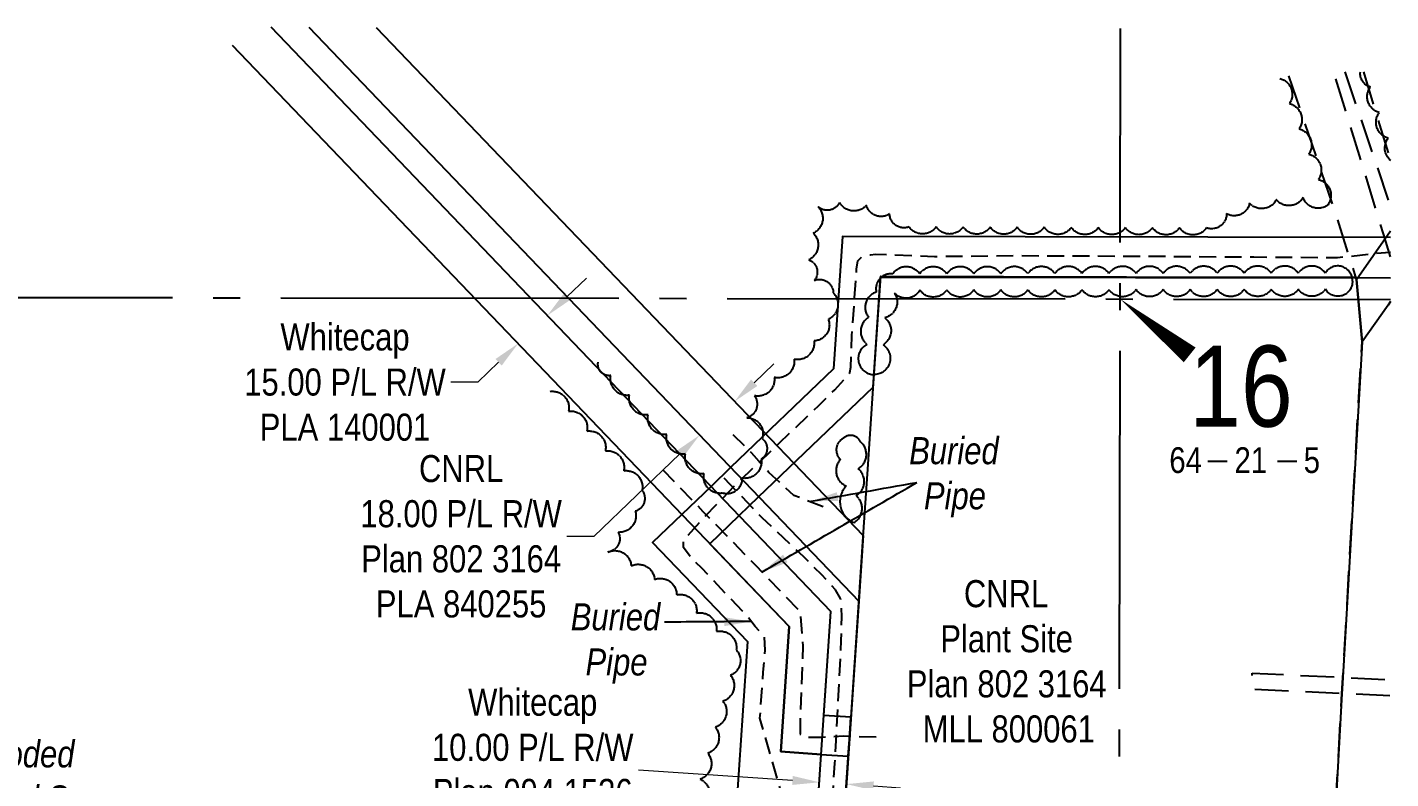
# Model space of a CAD drawing. Extents: x 491478 to 493058, y 6042469 to 6044362.
# Drawn here: x 492222 to 492726, y 6043216 to 6043493 of the extents above; entities that cross this region are included whole.
import ezdxf
from ezdxf.enums import TextEntityAlignment as Align

# ---------------------------------------------------------------- set-up
doc = ezdxf.new("R2010")
doc.units = 0
doc.header["$LTSCALE"] = 5
doc.header["$PDSIZE"] = 0.5
for name, pattern in [('0', [1, 1, 0]), ('foc-ACCESSROAD', [3.75, 2.5, -1.25]), ('foc-FLOWLINE', [3.75, 2.5, -1.25]), ('foc-QUARTERLINE', [33, 25, -3, 2, -3]), ('UG_PIPE', [1.875, 1.25, -0.625])]:
    doc.linetypes.add(name, pattern=pattern)
doc.layers.get('Defpoints').update_dxf_attribs({"color": 9})
for name, color, linetype in [('10', 1, 'Continuous'), ('9', 3, 'Continuous'), ('AS-PIPE-UG', 44, 'UG_PIPE'), ('AS-PIPE-UG-T', 44, 'Continuous'), ('C-RW', 13, 'Continuous'), ('F-AR', 190, 'foc-ACCESSROAD'), ('F-EZE', 190, 'foc-FLOWLINE'), ('F-RW', 190, 'Continuous'), ('L-QSEC', 8, 'foc-QUARTERLINE'), ('L-SECLBL', 7, 'Continuous'), ('T-BUSH', 110, '0'), ('WETLAND-T', 146, 'Continuous')]:
    doc.layers.add(name, color=color, linetype=linetype)
for name, color, linetype, lineweight in [('C-RW-T', 13, 'Continuous', 9), ('F-RW-T', 190, 'Continuous', 9), ('F-WS-T', 190, 'Continuous', 9)]:
    doc.layers.add(name, color=color, linetype=linetype, lineweight=lineweight)
doc.styles.add('80CG', font='ARIALN.TTF', dxfattribs={"height": 10})
doc.styles.add('80L', font='ARIALN.TTF', dxfattribs={"height": 10})
doc.styles.add('SIMPLEX', font='ARIALN.TTF')
doc.dimstyles.new('Compass 5 000', dxfattribs={"dimscale": 5, "dimtxt": 9, "dimasz": 2, "dimexe": 0.2, "dimexo": 0.0625, "dimgap": 0.5, "dimtad": 0, "dimtih": 1, "dimtoh": 1, "dimzin": 0, "dimdsep": 46, "dimtxsty": '80CG', "dimcen": 0.1, "dimse1": 1, "dimse2": 1, "dimclrd": 256, "dimclrt": 256, "dimaunit": 1, "dimadec": 4, "dimazin": 0, "dimtfac": 0.06, "dimtofl": 0, "dimtmove": 0, "dimatfit": 1, "dimfxl": 0.2, "dimtolj": 1, "dimtzin": 0, "dimlwd": -1, "dimarcsym": 0})

# ---------------------------------------------------------------- blocks, each defined once
blk = doc.blocks.new('L-SECLBL')
at = {"layer": '9', "color": 7}
for p, q in [((-5.08, -27.83), (-12.29, -27.83)), ((20.7, -27.83), (13.5, -27.83))]:
    blk.add_line(p, q, dxfattribs=at)
at = {"layer": '10', "color": 2, "style": 'SIMPLEX'}
blk.add_attdef('SEC', text='', height=30, dxfattribs=at).set_placement((0, 0), align=Align.MIDDLE)
at = {"layer": '10', "color": 5, "style": '80L'}
blk.add_attdef('TWP', text='', height=9.5, dxfattribs=at).set_placement((-14.43, -27.37), align=Align.MIDDLE_RIGHT)
blk.add_attdef('RGE', text='', height=9.5, dxfattribs=at).set_placement((3.62, -27.37), align=Align.MIDDLE_CENTER)
blk.add_attdef('MER', text='', height=9.5, dxfattribs=at).set_placement((23.17, -27.37), align=Align.MIDDLE_LEFT)
blk = doc.blocks.new('*D413')
at = {"layer": 'C-RW-T', "transparency": 16777216}
for p, q in [((492504.99, 6043214.99), (492448.06, 6043218.83)), ((492534.97, 6043212.97), (492544.95, 6043212.3))]:
    blk.add_line(p, q, dxfattribs=at)
for points in [[(492505.1, 6043216.66), (492504.87, 6043213.33), (492514.96, 6043214.32)], [(492535.08, 6043214.63), (492534.86, 6043211.31), (492525, 6043213.64)]]:
    blk.add_solid(points, dxfattribs=at)
at = {"layer": 'Defpoints', "color": 0, "transparency": 16777216}
for p in [(492514.96, 6043214.32), (492514.87, 6043212.89), (492524.9, 6043212.21)]:
    blk.add_point(p, dxfattribs=at)
at = {"layer": 'C-RW-T', "transparency": 16777216, "insert": (492408.97, 6043218.83), "char_height": 10, "attachment_point": 5, "style": '80CG'}
blk.add_mtext('\\A1;Whitecap\\P10.00 P/L R/W\\PPlan 094 1536\\PPLA 071598', dxfattribs=at)
blk = doc.blocks.new('*D414')
at = {"layer": 'C-RW-T', "transparency": 16777216}
for p, q in [((492421.64, 6043393.73), (492428.86, 6043400.65)), ((492396.36, 6043369.51), (492388.67, 6043362.14)), ((492388.67, 6043362.14), (492378.67, 6043362.14))]:
    blk.add_line(p, q, dxfattribs=at)
for points in [[(492420.48, 6043394.94), (492422.79, 6043392.53), (492414.42, 6043386.81)], [(492395.21, 6043370.72), (492397.52, 6043368.31), (492403.58, 6043376.43)]]:
    blk.add_solid(points, dxfattribs=at)
at = {"layer": 'Defpoints', "color": 0, "transparency": 16777216}
for p in [(492417.36, 6043383.74), (492403.58, 6043376.43), (492406.53, 6043373.36)]:
    blk.add_point(p, dxfattribs=at)
at = {"layer": 'C-RW-T', "transparency": 16777216, "insert": (492339.59, 6043362.14), "char_height": 10, "attachment_point": 5, "style": '80CG'}
blk.add_mtext('\\A1;Whitecap\\P15.00 P/L R/W\\PPLA 140001 ', dxfattribs=at)
blk = doc.blocks.new('*D424')
at = {"layer": 'Defpoints', "color": 0, "transparency": 16777216}
for p in [(492486.46, 6043352.07), (492470.63, 6043342.59), (492473.48, 6043339.62)]:
    blk.add_point(p, dxfattribs=at)
at = {"layer": 'F-RW-T', "transparency": 16777216}
for p, q in [((492490.83, 6043361.96), (492498.05, 6043368.89)), ((492463.41, 6043335.67), (492431.59, 6043305.16)), ((492431.59, 6043305.16), (492421.59, 6043305.16))]:
    blk.add_line(p, q, dxfattribs=at)
for points in [[(492489.68, 6043363.17), (492491.98, 6043360.76), (492483.61, 6043355.04)], [(492462.26, 6043336.87), (492464.56, 6043334.47), (492470.63, 6043342.59)]]:
    blk.add_solid(points, dxfattribs=at)
at = {"layer": 'F-RW-T', "transparency": 16777216, "insert": (492382.51, 6043305.16), "char_height": 10, "attachment_point": 5, "style": '80CG'}
blk.add_mtext('\\A1;CNRL\\P18.00 P/L R/W\\PPlan 802 3164\\PPLA 840255', dxfattribs=at)

msp = doc.modelspace()

# ---------------------------------------------------------------- linework, layer by layer
at = {"layer": 'AS-PIPE-UG', "flags": 128}
for points in [[(492468.282, 6043115.086), (492485.861, 6043115.546), (492495.401, 6043115.413), (492498.087, 6043115.775), (492498.566, 6043116.117), (492499.764, 6043119.157), (492500.513, 6043127.212), (492501.805, 6043147.578), (492502.787, 6043164.951), (492503.162, 6043178.512), (492504.543, 6043197.74), (492492.964, 6043237.976), (492494.21, 6043254.98), (492494.874, 6043263.171), (492494.651, 6043268.23), (492491.184, 6043271.846), (492488.086, 6043275.857), (492471.431, 6043293.469), (492467.353, 6043297.387), (492464.678, 6043301.111), (492464.763, 6043303.723), (492471.475, 6043311.409), (492484.514, 6043324.76), (492500.071, 6043339.598), (492514.555, 6043353.442), (492520.609, 6043359.344), (492524.897, 6043364.157), (492526.195, 6043365.719), (492526.553, 6043367.667), (492526.948, 6043379.393), (492528.712, 6043403.903), (492529.183, 6043407.05), (492530.486, 6043408.399), (492533.796, 6043409.219), (492535.733, 6043409.481), (492557.519, 6043408.64), (492588.247, 6043408.932), (492636.515, 6043408.714), (492675.535, 6043408.433), (492706.468, 6043408.216), (492719.837, 6043409.698), (492725.91, 6043410.194), (492726.071, 6043410.222)], [(492516.377, 6043316.109), (492505.541, 6043320.321), (492496.27, 6043328.802), (492489.835, 6043336), (492483.064, 6043342.738)], [(492456.955, 6043329.92), (492471.88, 6043314.424), (492491.384, 6043294.463), (492507.851, 6043277.316), (492508.826, 6043264.718), (492508.214, 6043248.426), (492507.908, 6043239.939), (492507.802, 6043232.099), (492509.726, 6043230.942), (492515.776, 6043231.007), (492523.793, 6043231.473), (492538.058, 6043231.01)], [(492427.216, 6043038.695), (492427.368, 6043049.12), (492427.808, 6043060.357), (492429.817, 6043074.531), (492437.403, 6043074.292), (492450.424, 6043074.457), (492488.209, 6043074.959), (492508.656, 6043074.008), (492512.066, 6043073.611), (492513.634, 6043073.908), (492514.863, 6043094.578), (492513.929, 6043101.809), (492513.644, 6043106.61), (492514.298, 6043119.554), (492516.277, 6043156.471), (492517.829, 6043181.901), (492520.695, 6043221.198), (492523.041, 6043266.729), (492523.17, 6043275.477), (492523.041, 6043279.403), (492522.77, 6043282.273), (492520.926, 6043285.435), (492515.784, 6043290.993), (492509.158, 6043297.642), (492505.254, 6043301.283), (492493.813, 6043312.033), (492478.287, 6043328.244)]]:
    msp.add_lwpolyline(points, dxfattribs=at)
at = {"layer": 'C-RW', "flags": 128}
msp.add_lwpolyline([(492297.93, 6043486.67), (492503.804, 6043271.865), (492500.684, 6043225.639), (492515.621, 6043224.633), (492525.615, 6043223.96), (492526.035, 6043230.181), (492526.589, 6043238.393), (492516.616, 6043239.052), (492519.208, 6043277.46), (492312.342, 6043493.3)], dxfattribs=at)
at = {"layer": 'C-RW'}
for points in [[(492326.205, 6043493.28), (492529.477, 6043281.19), (492516.986, 6043096.107), (492515.025, 6043067.323), (492514.704, 6043067.324), (492448.963, 6043067.075), (492448.999, 6043077.07), (492505.666, 6043076.997), (492507.014, 6043096.78), (492519.208, 6043277.46), (492312.342, 6043493.3)], [(492726.079, 6043415.649), (492523.477, 6043415.976), (492520.185, 6043367.096), (492482.112, 6043330.573), (492474.899, 6043323.654), (492464.081, 6043313.277), (492453.262, 6043302.899), (492488.36, 6043266.311), (492484.682, 6043211.687)], [(492726.043, 6043391.946), (492725.115, 6043390.572), (492715.538, 6043377.049), (492714.344, 6043390.589), (492713.504, 6043400.123), (492726.083, 6043418.097)], [(492513.589, 6043194.718), (492515.621, 6043224.633), (492500.647, 6043225.641), (492503.762, 6043271.91), (492474.459, 6043302.458), (492485.277, 6043312.836), (492492.489, 6043319.754), (492534.753, 6043360.296), (492537.491, 6043400.962), (492726.056, 6043400.658)]]:
    msp.add_lwpolyline(points, dxfattribs=at)
at = {"layer": 'F-AR', "flags": 128}
for points in [[(492725.058, 6042749.373), (492722.689, 6042751.611), (492700.649, 6042772.431), (492692.31, 6042809.187), (492685.204, 6042840.504), (492682.686, 6042851.602), (492690.247, 6042960.432), (492690.444, 6042963.299), (492691.845, 6042983.587), (492692.523, 6042993.481), (492694.215, 6043018.552), (492698.311, 6043078.362), (492699.909, 6043096.244), (492700.019, 6043098.405), (492700.345, 6043104.739), (492704.41, 6043181.626), (492705.412, 6043199.607), (492708.095, 6043247.087), (492708.434, 6043253.072), (492715.539, 6043377.037), (492714.153, 6043392.764), (492713.504, 6043400.123), (492706.478, 6043422.435), (492688.04, 6043476.763)], [(492709.127, 6043476.814), (492726.096, 6043426.801)]]:
    msp.add_lwpolyline(points, dxfattribs=at)
at = {"layer": 'F-EZE', "flags": 128}
for points in [[(492726.068, 6043408.488), (492723.47, 6043416.922), (492721.778, 6043422.417), (492705.053, 6043476.804)], [(492716.003, 6043476.831), (492726.122, 6043443.963)], [(492725.819, 6043246.226), (492707.773, 6043247.103), (492674.66, 6043248.7), (492674.948, 6043254.688), (492708.112, 6043253.088), (492725.828, 6043252.234)]]:
    msp.add_lwpolyline(points, dxfattribs=at)
at = {"layer": 'F-RW', "flags": 128}
msp.add_lwpolyline([(492351.159, 6043493.244), (492531.117, 6043305.48), (492529.477, 6043281.19)], dxfattribs=at)
msp.add_lwpolyline([(492700.23, 6043102.562), (492699.964, 6043096.853), (492517.076, 6043097.088), (492517.7, 6043106.309), (492525.615, 6043223.446), (492526.624, 6043238.391), (492529.485, 6043280.729), (492531.129, 6043305.054), (492532.813, 6043329.98), (492534.825, 6043359.768), (492536.921, 6043390.789), (492537.631, 6043401.286), (492628.479, 6043401.119), (492713.239, 6043400.963), (492713.504, 6043400.123), (492714.307, 6043390.589), (492715.507, 6043377.038), (492708.311, 6043250.91), (492707.973, 6043244.925), (492705.291, 6043197.464), (492704.29, 6043179.483), (492700.23, 6043102.562)], close=True, dxfattribs=at)
at = {"layer": 'L-QSEC'}
for p, q in [((492624.864, 6042588.797), (492626.25, 6043492.847)), ((491820.812, 6043394.061), (492726.044, 6043392.753))]:
    msp.add_line(p, q, dxfattribs=at)
at = {"layer": 'L-SECLBL', "flags": 128}
msp.add_lwpolyline([(492626.096, 6043392.898, 0, 7, 0), (492651.802, 6043372.232, 0, 0, 0)], format="xyseb", dxfattribs=at)
at = {"layer": 'T-BUSH', "flags": 128}
for points in [[(492726.122, 6043444.073, -0.3929746), (492725.123, 6043452.319, -0.5205671), (492721.868, 6043461.77, -0.5205671), (492718.613, 6043471.22, -0.3683834), (492714.893, 6043476.828)], [(492685.101, 6043474.408, -0.5205671), (492688.677, 6043465.075, -0.5205671), (492692.254, 6043455.742, -0.5205671), (492695.83, 6043446.409, -0.5205671), (492699.406, 6043437.076, -0.5205671), (492702.982, 6043427.743, -0.5205671), (492693.71, 6043430.374, -0.5205671), (492683.841, 6043429.575, -0.5205671), (492673.93, 6043428.277, -0.5205671), (492665.458, 6043424.444, -0.5205671), (492658.02, 6043419.173, -0.5205671), (492648.026, 6043419.208, -0.5205671), (492638.031, 6043419.243, -0.5205671), (492628.036, 6043419.278, -0.5205671), (492618.041, 6043419.314, -0.5205671), (492608.047, 6043419.349, -0.5205671), (492598.052, 6043419.384, -0.5205671), (492588.057, 6043419.419, -0.5205671), (492578.062, 6043419.454, -0.5205671), (492568.068, 6043419.489, -0.5205671), (492558.073, 6043419.525, -0.5205671), (492548.078, 6043419.56, -0.5205671), (492540.891, 6043424.397, -0.5205671), (492532.289, 6043427.512, -0.5205671), (492522.354, 6043428.598, -0.5205671), (492514.38, 6043427.082, -0.5205671), (492512.686, 6043417.232, -0.5205671), (492510.993, 6043407.381, -0.5205671), (492513.063, 6043399.79, -0.5205671), (492520.08, 6043395.197, -0.5205671), (492518.206, 6043385.38, -0.5205671), (492512.973, 6043377.432, -0.5205671), (492505.616, 6043370.666, -0.5205671), (492498.26, 6043363.899, -0.5205671), (492490.904, 6043357.133, -0.5205671), (492488.163, 6043348.999, -0.5205671), (492493.764, 6043341.334, -0.5205671), (492493.44, 6043333.716, -0.5205671), (492486.299, 6043326.724, -0.5205671), (492479.182, 6043321.149, -0.5205671), (492472.293, 6043328.391, -0.5205671), (492465.403, 6043335.632, -0.5205671), (492458.514, 6043342.873, -0.5205671), (492451.625, 6043350.114, -0.5205671), (492444.736, 6043357.355, -0.5205671), (492437.846, 6043364.597, -0.5205671), (492433.167, 6043369.515, -0.5205671)], [(492711.942, 6043399.518, 0.7778358), (492701.941, 6043402.496, 0.5205671), (492691.946, 6043402.475, 0.5205671), (492681.951, 6043402.455, 0.5205671), (492671.957, 6043402.434, 0.5205671), (492661.962, 6043402.414, 0.5205671), (492651.967, 6043402.393, 0.5205671), (492641.972, 6043402.373, 0.5205671), (492631.978, 6043402.352, 0.5205671), (492621.983, 6043402.332, 0.5205671), (492611.988, 6043402.311, 0.5205671), (492601.993, 6043402.291, 0.5205671), (492591.998, 6043402.27, 0.5205671), (492582.004, 6043402.25, 0.5205671), (492572.009, 6043402.229, 0.5205671), (492562.014, 6043402.209, 0.5205671), (492552.019, 6043402.188, 0.5205671), (492542.024, 6043402.168, 0.5205671), (492535.974, 6043395.429, 0.5205671), (492533.124, 6043386.112, 0.5205671), (492532.514, 6043376.136, 0.7577957), (492534.835, 6043364.963, 0.5205671)], [(492711.942, 6043399.518, -0.7778358), (492701.953, 6043396.499, -0.5205671), (492691.959, 6043396.479, -0.5205671), (492681.964, 6043396.458, -0.5205671), (492671.969, 6043396.437, -0.5205671), (492661.974, 6043396.417, -0.5205671), (492651.979, 6043396.396, -0.5205671), (492641.985, 6043396.376, -0.5205671), (492631.99, 6043396.355, -0.5205671), (492621.995, 6043396.335, -0.5205671), (492612, 6043396.314, -0.5205671), (492602.005, 6043396.294, -0.5205671), (492592.011, 6043396.273, -0.5205671), (492582.016, 6043396.253, -0.5205671), (492572.021, 6043396.232, -0.5205671), (492562.026, 6043396.212, -0.5205671), (492552.032, 6043396.191, -0.5205671), (492542.665, 6043395.101, -0.5205671), (492539.125, 6043385.986, -0.5205671), (492538.515, 6043376.01, -0.7534753), (492534.835, 6043364.963, -0.5205671)], [(492415.429, 6043358.744, -0.5205671), (492422.225, 6043351.416, -0.5205671), (492429.022, 6043344.088, -0.5205671), (492435.818, 6043336.759, -0.5205671), (492442.615, 6043329.431, -0.5205671), (492449.412, 6043322.103, -0.5205671), (492446.891, 6043314.459, -0.5205671), (492440.607, 6043306.687, -0.5205671), (492436.774, 6043299.364, -0.5205671), (492445.405, 6043294.325, -0.5205671), (492454.037, 6043289.286, -0.5205671), (492462.187, 6043283.597, -0.5205671), (492469.532, 6043276.818, -0.5205671), (492476.877, 6043270.039, -0.5205671), (492484.222, 6043263.26, -0.5205671), (492482.097, 6043253.855, -0.5205671), (492479.294, 6043244.261, -0.5205671), (492476.491, 6043234.667, -0.5205671), (492473.689, 6043225.074, -0.5205671), (492470.886, 6043215.48, -0.5205671), (492472.613, 6043206.113, -0.5205671), (492476.359, 6043196.846, -0.5205671), (492480.104, 6043187.58, -0.5205671), (492483.85, 6043178.313, -0.5205671), (492482.308, 6043168.985, -0.5205671), (492478.78, 6043159.634, -0.5205671), (492475.251, 6043150.283, -0.5205671), (492471.723, 6043140.931, -0.5205671), (492468.194, 6043131.58, -0.5205671), (492463.061, 6043124.553, -0.5205671), (492453.066, 6043124.565, -0.5205671), (492443.071, 6043124.577, -0.5205671), (492433.076, 6043124.589, -0.5205671), (492423.082, 6043124.601, -0.5205671), (492413.087, 6043124.613, -0.5205671), (492403.092, 6043124.625, -0.5205671), (492393.097, 6043124.637, -0.5205671), (492383.102, 6043124.649, -0.5205671), (492373.108, 6043124.661, -0.5205671), (492363.113, 6043124.673, -0.5205671), (492353.118, 6043124.685, -0.5205671), (492343.123, 6043124.697, -0.5205671), (492333.128, 6043124.709, -0.5205671), (492323.134, 6043124.721, -0.5205671), (492313.139, 6043124.733, -0.5205671), (492303.144, 6043124.745, -0.5205671), (492293.665, 6043127.868, -0.5205671), (492284.201, 6043131.081, -0.5205671), (492274.737, 6043134.295, -0.5205671), (492268.459, 6043128.418, -0.5205671), (492266.259, 6043119.708, -0.5205671), (492270.028, 6043110.451, -0.5205671), (492271.977, 6043101.089, -0.5205671), (492263.089, 6043099.552, -0.5205671), (492253.095, 6043099.458, -0.5205671), (492243.101, 6043099.363, -0.5205671), (492233.106, 6043099.269, -0.5205671), (492223.112, 6043099.175, -0.5205671), (492213.118, 6043099.08, -0.5205671), (492203.586, 6043098.99, -0.5205671)]]:
    msp.add_lwpolyline(points, format="xyb", dxfattribs=at)
msp.add_lwpolyline([(492527.723, 6043310.263, 0.5205671), (492528.513, 6043320.227, 0.5205671), (492529.303, 6043330.19, 0.5205671), (492530.093, 6043340.154, 0.5205671), (492523.833, 6043341.436, 0.5205671), (492522.705, 6043333.585, 0.5205671), (492524.808, 6043323.814, 0.5205671)], format="xyb", close=True, dxfattribs=at)

# ---------------------------------------------------------------- block references
at = {"layer": 'L-SECLBL', "xscale": 0.9994789999999989, "yscale": 0.9994789999999989, "zscale": 0.9994789999999989}
msp.add_blockref('L-SECLBL', (492670.787, 6043360.711), dxfattribs=at).add_auto_attribs({'SEC': '16', 'TWP': '64', 'RGE': '21', 'MER': '5'})

# ---------------------------------------------------------------- texts
at = {"layer": 'AS-PIPE-UG-T', "char_height": 9.99481, "attachment_point": 1, "style": '80L'}
for insert in [(492539.169, 6043341.848), (492414.071, 6043280.434)]:
    msp.add_mtext_dynamic_manual_height_columns('\\pi8.95395;{\\fArial Narrow|b0|i1|c0|p34;Buried \\P\\pi14.42178;Pipe}', width=50.98077, gutter_width=49.974, heights=[0], dxfattribs=dict(at, insert=insert))
at = {"layer": 'F-WS-T', "insert": (492545.764, 6043289.015), "char_height": 9.99479, "attachment_point": 1, "style": '80L'}
msp.add_mtext_dynamic_manual_height_columns('\\pi22.59531;CNRL\\P\\pi13.87203;Plant Site\\P\\pi1.48422;Plan 802 3164\\P\\pi7.34065;MLL 800061', width=75.37271, gutter_width=49.974, heights=[0], dxfattribs=at)
at = {"layer": 'WETLAND-T', "insert": (492168.242, 6043229.804), "char_height": 9.99479, "width": 99.12062, "attachment_point": 1, "style": '80L'}
msp.add_mtext('\\pi28.71511;{\\fArial Narrow|b0|i1|c0|p34;Wooded \\P\\pi0.29882;Mixedwood Swamp}', dxfattribs=at)

# ---------------------------------------------------------------- dimensions: what is measured, and where the dimension line sits
at = {"layer": 'C-RW-T'}
for base, p1, p2, angle, text, picture, middle in [((492403.584, 6043376.434), (492417.357, 6043383.743), (492406.526, 6043373.363), 223.78043, 'Whitecap\\P15.00 P/L R/W\\PPLA 140001 ', '*D414', (492339.59, 6043362.144)), ((492514.964, 6043214.319), (492524.899, 6043212.211), (492514.867, 6043212.888), 176.14162, 'Whitecap\\P10.00 P/L R/W\\PPlan 094 1536\\PPLA 071598', '*D413', (492408.974, 6043218.832))]:
    dim = msp.add_linear_dim(base=base, p1=p1, p2=p2, angle=angle, text=text, dimstyle='Compass 5 000', dxfattribs=at)
    dim.commit()
    dim.dimension.update_dxf_attribs({"geometry": picture, "text_midpoint": middle, "dimtype": 161})
at = {"layer": 'F-RW-T'}
dim = msp.add_linear_dim(base=(492470.628, 6043342.592), p1=(492486.463, 6043352.069), p2=(492473.48, 6043339.618), angle=223.80092, text='CNRL\\P18.00 P/L R/W\\PPlan 802 3164\\PPLA 840255', dimstyle='Compass 5 000', dxfattribs=at)
dim.commit()
dim.dimension.update_dxf_attribs({"geometry": '*D424', "text_midpoint": (492382.511, 6043305.158), "dimtype": 161})

# ---------------------------------------------------------------- leaders
at = {"layer": 'AS-PIPE-UG-T', "path_type": 1}
for points in [[(492493.694, 6043292.011), (492551.011, 6043325.124)], [(492511.801, 6043318.138), (492551.011, 6043325.124)], [(492489.771, 6043273.729), (492457.661, 6043273.488)]]:
    msp.add_leader(points, dimstyle='Compass 5 000', override={"dimgap": 0.5, "dimtad": 0}, dxfattribs=at)

doc.saveas('drawing.dxf')
